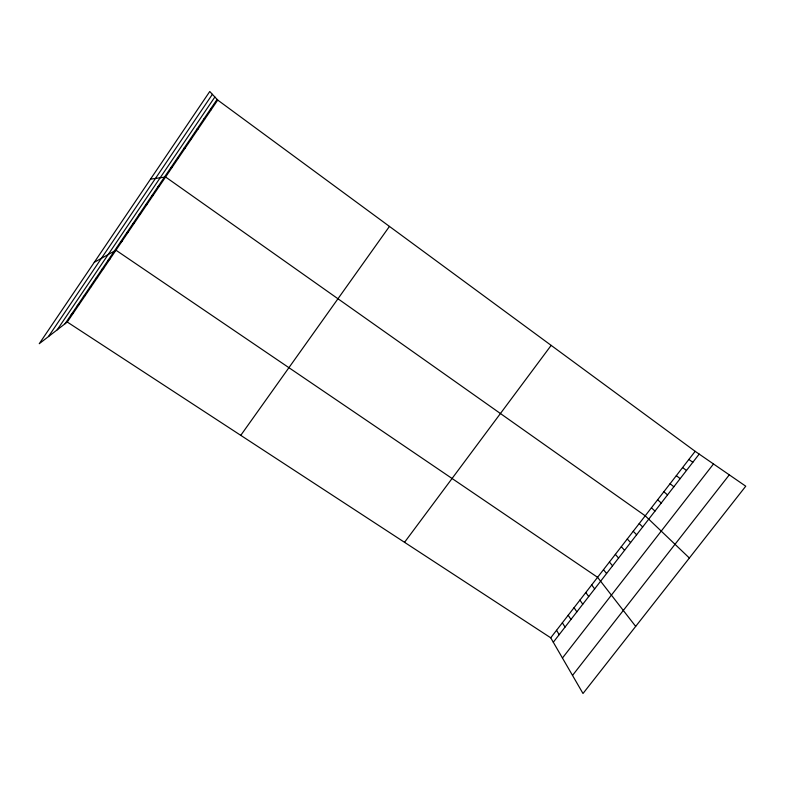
<?xml version="1.0" encoding="UTF-8"?>
<svg xmlns="http://www.w3.org/2000/svg" width="785" height="785" viewBox="0 0 785 785"><rect width="100%" height="100%" fill="white"/><g stroke="black" fill="none" stroke-linecap="round" stroke-linejoin="round"><path stroke-width="1.18" d="M48.444 336.598L212.382 94.328M57.197 329.828L214.874 97.006M65.076 323.734L217.102 99.41M67.275 322.036L217.73 100.078L209.762 91.502L39.25 343.712L67.275 322.036L550.727 637.803L583 693.498L745.75 486.2L695.167 451.326L217.73 100.078M240.76 435.351L389.448 226.414M404.54 542.327L551.158 345.38M550.727 637.803L695.167 451.326M553.297 642.238L699.18 454.103M562.443 658.026L713.496 463.964M572.52 675.414L729.294 474.856M71.17 314.746L73.309 313.137M77.283 305.728L79.354 304.207M83.406 296.681L85.418 295.258M89.549 287.624L91.502 286.299M95.701 278.538L97.595 277.311M101.873 269.432L103.698 268.293M108.065 260.306L109.822 259.266M94.278 262.318L115.954 250.209L597.581 577.318L635.683 626.391M120.478 241.986L122.107 241.132M126.709 232.792L128.279 232.036M132.95 223.578L134.461 222.92M139.21 214.344L140.652 213.785M145.49 205.081L146.864 204.62M151.78 195.799L153.095 195.436M158.089 186.496L159.335 186.231M150.524 179.137L165.586 176.998L645.221 515.804L689.367 558.017M170.934 167.539L172.043 167.47M177.479 157.873L178.529 157.913M184.043 148.188L185.015 148.336M190.627 138.484L191.53 138.729M197.221 128.75L198.055 129.103M203.835 118.996L204.591 119.457M688.877 459.451L692.821 462.296M682.597 467.556L686.482 470.47M676.336 475.641L680.153 478.634M210.458 109.213L211.155 109.782M670.086 483.707L673.844 486.769M663.855 491.753L667.544 494.893M657.624 499.79L661.264 502.999M651.422 507.807L654.994 511.084M639.226 523.546L642.67 526.97M633.24 531.278L636.625 534.771M627.264 538.991L630.59 542.553M621.298 546.684L624.566 550.314M615.352 554.367L618.56 558.066M609.415 562.031L612.565 565.799M603.488 569.684L606.579 573.511M591.684 584.933L594.657 588.897M585.796 592.528L588.711 596.571M579.919 600.113L582.774 604.214M574.061 607.688L576.857 611.849M568.203 615.234L570.95 619.473M562.364 622.77L565.053 627.078M556.545 630.296L559.165 634.663"/></g></svg>
